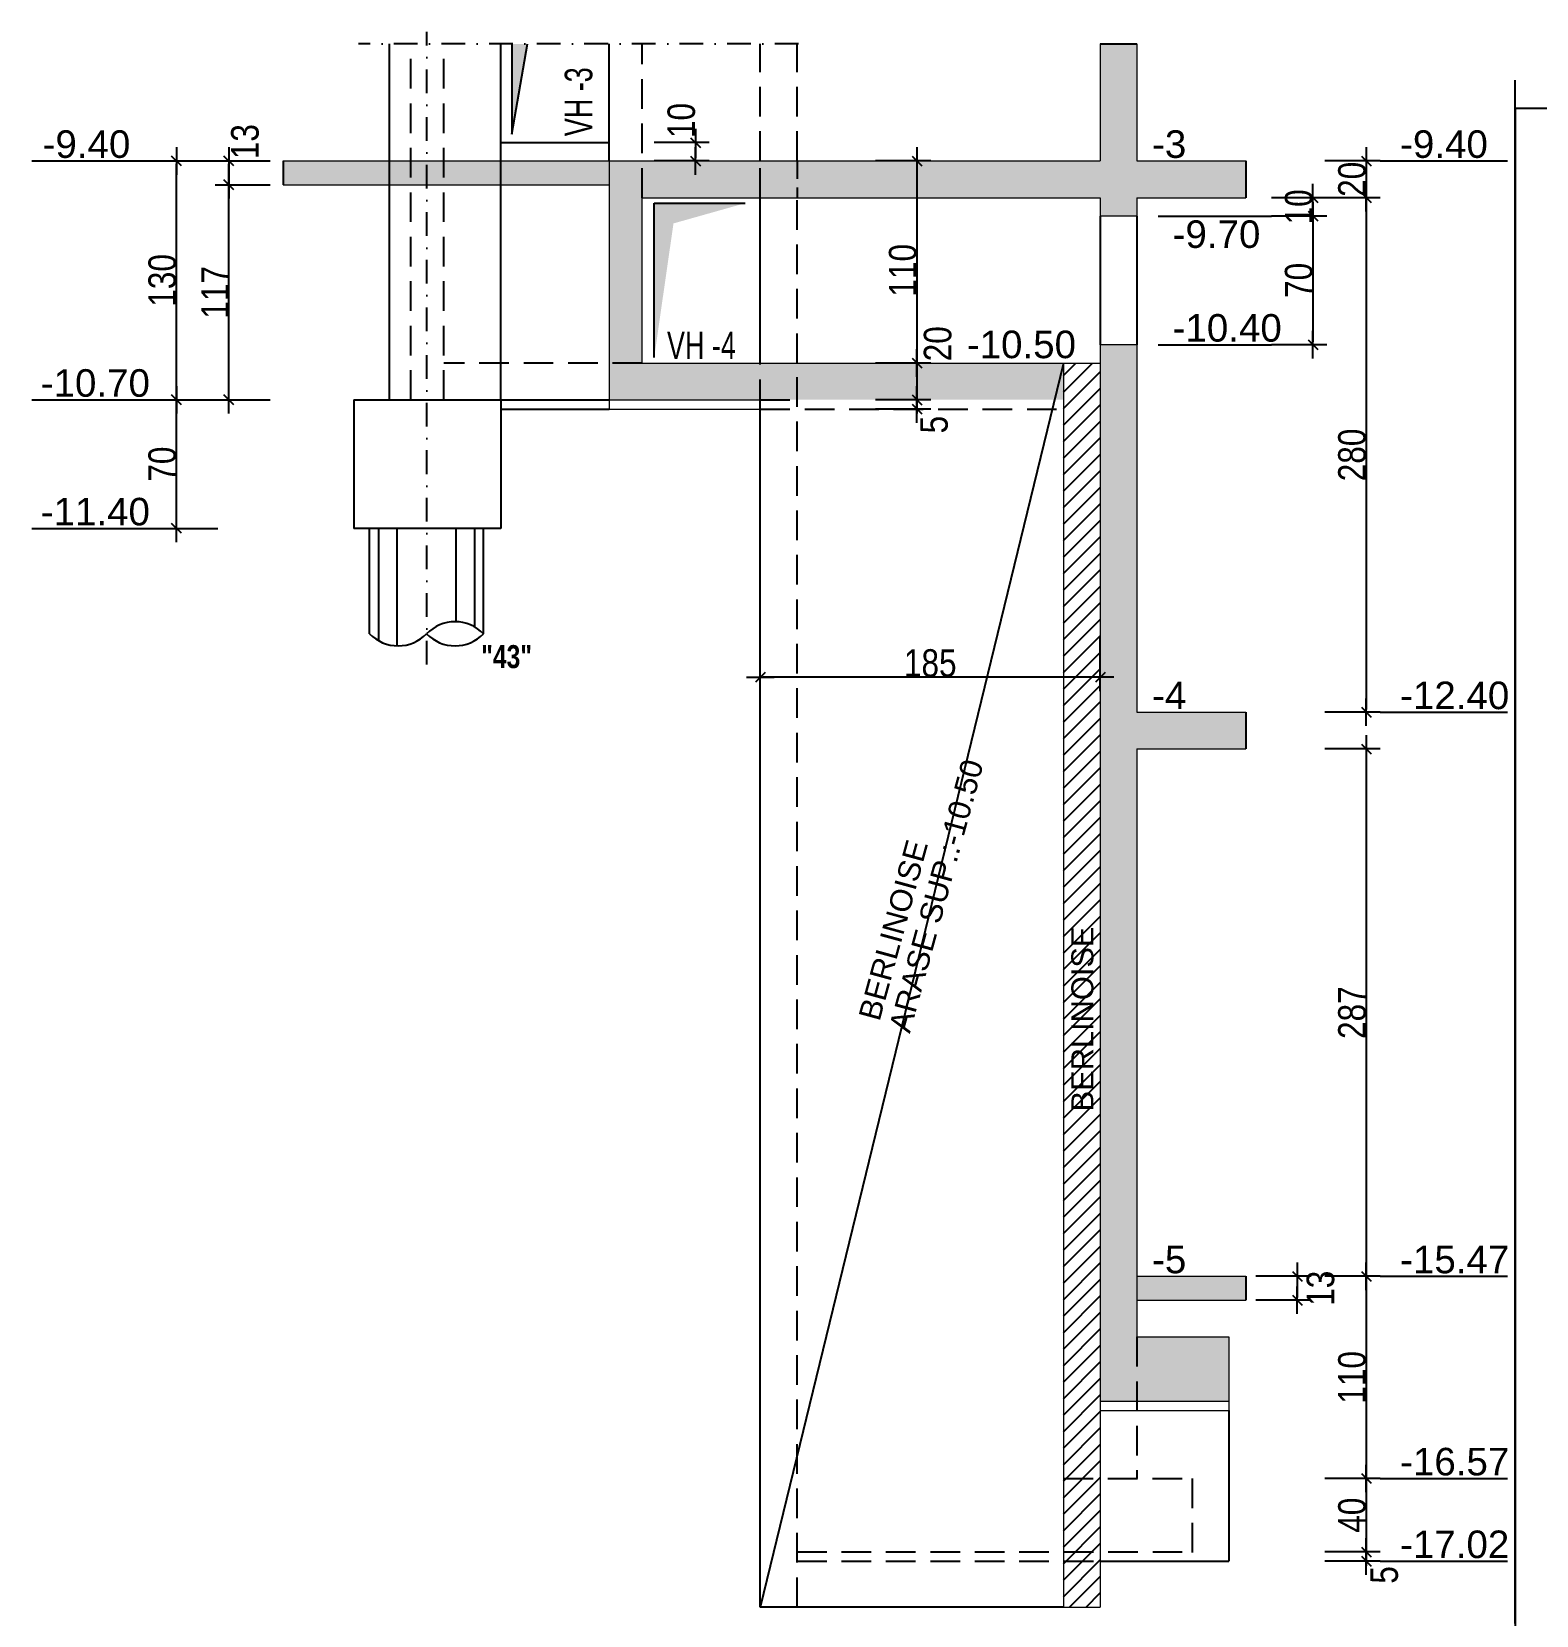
# Model space of a CAD drawing. Header units: centimetres. Extents: x 13078 to 20826, y -18629 to -14429.
# Drawn here: x 18968 to 19787, y -17964 to -17102 of the extents above; entities that cross this region are included whole.
import ezdxf
from ezdxf.enums import TextEntityAlignment as Align

# ---------------------------------------------------------------- set-up
doc = ezdxf.new("R2010")
doc.units = ezdxf.units.CM
doc.header["$LTSCALE"] = 25.4
doc.header["$PDMODE"] = 1
doc.header["$PDSIZE"] = -2
doc.linetypes.add('CACHEX2', pattern=[19.05, 12.7, -6.35])
doc.linetypes.add('TIRETPTX2', pattern=[50.8, 25.4, -12.7, 0, -12.7])
for name, color, linetype in [('01-cartouche', 7, 'Continuous'), ('01-cartouche-cage A', 7, 'Continuous'), ('01_cote_gen', 4, 'Continuous'), ('01_linteaux', 2, 'Continuous'), ('01_murs_sup', 2, 'CACHEX2'), ('01_poch_BN', 9, 'Continuous'), ('01_poch_murs', 253, 'Continuous'), ('01_texte', 230, 'Continuous'), ('AA_COTES', 2, 'Continuous')]:
    doc.layers.add(name, color=color, linetype=linetype)
doc.layers.add('01_murs_coup', color=5, linetype='Continuous', lineweight=60)
doc.styles.add('impact', font='impact.ttf')
doc.styles.add('MATTE_TXT', font='arial.ttf')
doc.styles.add('STYLE2', font='ARIALN.TTF')
doc.styles.add('stylemattecart', font='ARIALN.TTF')
doc.dimstyles.new('JB50', dxfattribs={"dimscale": 0.1, "dimtxt": 150, "dimasz": 15, "dimexe": 0.1, "dimexo": 0.1, "dimgap": 0.09, "dimtad": 1, "dimdec": 1, "dimdsep": 46, "dimtxsty": 'STYLE2', "dimblk1": 'BOND_G', "dimblk2": 'BOND_D', "dimsah": 1, "dimcen": 1.5, "dimdle": 0.01, "dimse1": 1, "dimse2": 1, "dimclrd": 4, "dimclre": 2, "dimclrt": 6, "dimazin": 2, "dimtfac": 2.333333, "dimtdec": 1, "dimtix": 1, "dimtmove": 2, "dimatfit": 3, "dimldrblk": 'BOND_G', "dimfxl": 1, "dimtolj": 1, "dimtzin": 0, "dimarcsym": 0})

# ---------------------------------------------------------------- blocks, each defined once
blk = doc.blocks.new('BOND_G')
at = {"layer": 'AA_COTES', "color": 0}
for p, q in [((0, -5), (0, 15)), ((5, 0), (-5, 0)), ((1.77, 1.77), (-1.77, -1.77))]:
    blk.add_line(p, q, dxfattribs=at)
blk = doc.blocks.new('BOND_D')
at = {"layer": 'AA_COTES', "color": 0}
for p, q in [((5, 0), (-5, 0)), ((-1.77, -1.77), (1.77, 1.77)), ((0, 5), (0, -15))]:
    blk.add_line(p, q, dxfattribs=at)
blk = doc.blocks.new('*D271')
at = {"layer": '01_cote_gen', "color": 4, "lineweight": -2, "ltscale": 3, "transparency": 16777216}
blk.add_line((19694.51, -17174), (19694.51, -17191), dxfattribs=at)
at = {"layer": 'Defpoints', "color": 0, "ltscale": 3, "transparency": 16777216}
for p in [(19678.17, -17172.5), (19678.17, -17192.5), (19694.51, -17192.5)]:
    blk.add_point(p, dxfattribs=at)
at = {"layer": '01_cote_gen', "color": 4, "lineweight": -2, "ltscale": 3, "transparency": 16777216, "xscale": 1.5, "yscale": 1.5, "zscale": 1.5}
for name, p, rotation in [('BOND_G', (19694.51, -17172.5), 90), ('BOND_D', (19694.51, -17192.5), 270)]:
    blk.add_blockref(name, p, dxfattribs=dict(at, rotation=rotation))
at = {"layer": '01_cote_gen', "color": 6, "ltscale": 3, "transparency": 16777216, "insert": (19686.84, -17182.5), "char_height": 15, "attachment_point": 5, "rotation": 90, "style": 'STYLE2'}
blk.add_mtext('\\A1;20', dxfattribs=at)
blk = doc.blocks.new('*D272')
at = {"layer": '01_cote_gen', "color": 4, "lineweight": -2, "ltscale": 3, "transparency": 16777216}
blk.add_line((19694.51, -17194), (19694.51, -17471), dxfattribs=at)
at = {"layer": 'Defpoints', "color": 0, "ltscale": 3, "transparency": 16777216}
for p in [(19678.17, -17192.5), (19619.66, -17472.5), (19694.51, -17472.5)]:
    blk.add_point(p, dxfattribs=at)
at = {"layer": '01_cote_gen', "color": 4, "lineweight": -2, "ltscale": 3, "transparency": 16777216, "xscale": 1.5, "yscale": 1.5, "zscale": 1.5}
for name, p, rotation in [('BOND_G', (19694.51, -17192.5), 90), ('BOND_D', (19694.51, -17472.5), 270)]:
    blk.add_blockref(name, p, dxfattribs=dict(at, rotation=rotation))
at = {"layer": '01_cote_gen', "color": 6, "ltscale": 3, "transparency": 16777216, "insert": (19686.84, -17332.5), "char_height": 15, "attachment_point": 5, "rotation": 90, "style": 'STYLE2'}
blk.add_mtext('\\A1;280', dxfattribs=at)
blk = doc.blocks.new('*D273')
at = {"layer": '01_cote_gen', "color": 4, "lineweight": -2, "ltscale": 3, "transparency": 16777216}
blk.add_line((19694.51, -17494), (19694.51, -17778), dxfattribs=at)
at = {"layer": 'Defpoints', "color": 0, "ltscale": 3, "transparency": 16777216}
for p in [(19614.67, -17492.5), (19614.67, -17779.5), (19694.51, -17779.5)]:
    blk.add_point(p, dxfattribs=at)
at = {"layer": '01_cote_gen', "color": 4, "lineweight": -2, "ltscale": 3, "transparency": 16777216, "xscale": 1.5, "yscale": 1.5, "zscale": 1.5}
for name, p, rotation in [('BOND_G', (19694.51, -17492.5), 90), ('BOND_D', (19694.51, -17779.5), 270)]:
    blk.add_blockref(name, p, dxfattribs=dict(at, rotation=rotation))
at = {"layer": '01_cote_gen', "color": 6, "ltscale": 3, "transparency": 16777216, "insert": (19686.84, -17636), "char_height": 15, "attachment_point": 5, "rotation": 90, "style": 'STYLE2'}
blk.add_mtext('\\A1;287', dxfattribs=at)
blk = doc.blocks.new('*D274')
at = {"layer": '01_cote_gen', "color": 4, "lineweight": -2, "ltscale": 3, "transparency": 16777216}
blk.add_line((19657.01, -17781), (19657.01, -17791), dxfattribs=at)
at = {"layer": 'Defpoints', "color": 0, "ltscale": 3, "transparency": 16777216}
for p in [(19627.99, -17779.5), (19627.99, -17792.5), (19657.01, -17792.5)]:
    blk.add_point(p, dxfattribs=at)
at = {"layer": '01_cote_gen', "color": 4, "lineweight": -2, "ltscale": 3, "transparency": 16777216, "xscale": 1.5, "yscale": 1.5, "zscale": 1.5}
for name, p, rotation in [('BOND_G', (19657.01, -17779.5), 90), ('BOND_D', (19657.01, -17792.5), 270)]:
    blk.add_blockref(name, p, dxfattribs=dict(at, rotation=rotation))
at = {"layer": '01_cote_gen', "color": 6, "ltscale": 3, "transparency": 16777216, "insert": (19669.69, -17786), "char_height": 15, "attachment_point": 5, "rotation": 90, "style": 'STYLE2'}
blk.add_mtext('\\A1;13', dxfattribs=at)
blk = doc.blocks.new('*D282')
at = {"layer": '01_poch_BN', "color": 4, "lineweight": -2, "ltscale": 3, "transparency": 16777216}
blk.add_line((19694.51, -17781), (19694.51, -17888), dxfattribs=at)
at = {"layer": 'Defpoints', "color": 0, "ltscale": 3, "transparency": 16777216}
for p in [(19687.01, -17779.5), (19634.24, -17889.5), (19694.51, -17889.5)]:
    blk.add_point(p, dxfattribs=at)
at = {"layer": '01_poch_BN', "color": 4, "lineweight": -2, "ltscale": 3, "transparency": 16777216, "xscale": 1.5, "yscale": 1.5, "zscale": 1.5}
for name, p, rotation in [('BOND_G', (19694.51, -17779.5), 90), ('BOND_D', (19694.51, -17889.5), 270)]:
    blk.add_blockref(name, p, dxfattribs=dict(at, rotation=rotation))
at = {"layer": '01_poch_BN', "color": 6, "ltscale": 3, "transparency": 16777216, "insert": (19686.84, -17834.5), "char_height": 15, "attachment_point": 5, "rotation": 90, "style": 'STYLE2'}
blk.add_mtext('\\A1;110', dxfattribs=at)
blk = doc.blocks.new('*D283')
at = {"layer": '01_poch_BN', "color": 4, "lineweight": -2, "ltscale": 3, "transparency": 16777216}
blk.add_line((19694.51, -17891), (19694.51, -17928), dxfattribs=at)
at = {"layer": 'Defpoints', "color": 0, "ltscale": 3, "transparency": 16777216}
for p in [(19634.24, -17889.5), (19634.24, -17929.5), (19694.51, -17929.5)]:
    blk.add_point(p, dxfattribs=at)
at = {"layer": '01_poch_BN', "color": 4, "lineweight": -2, "ltscale": 3, "transparency": 16777216, "xscale": 1.5, "yscale": 1.5, "zscale": 1.5}
for name, p, rotation in [('BOND_G', (19694.51, -17889.5), 90), ('BOND_D', (19694.51, -17929.5), 270)]:
    blk.add_blockref(name, p, dxfattribs=dict(at, rotation=rotation))
at = {"layer": '01_poch_BN', "color": 6, "ltscale": 3, "transparency": 16777216, "insert": (19686.84, -17909.5), "char_height": 15, "attachment_point": 5, "rotation": 90, "style": 'STYLE2'}
blk.add_mtext('\\A1;40', dxfattribs=at)
blk = doc.blocks.new('*D279')
at = {"layer": '01_poch_BN', "color": 4, "lineweight": -2, "ltscale": 3, "transparency": 16777216}
blk.add_line((19450, -17174), (19450, -17281), dxfattribs=at)
at = {"layer": 'Defpoints', "color": 0, "ltscale": 3, "transparency": 16777216}
for p in [(19430, -17172.5), (19383.74, -17282.5), (19450, -17282.5)]:
    blk.add_point(p, dxfattribs=at)
at = {"layer": '01_poch_BN', "color": 4, "lineweight": -2, "ltscale": 3, "transparency": 16777216, "xscale": 1.5, "yscale": 1.5, "zscale": 1.5}
for name, p, rotation in [('BOND_G', (19450, -17172.5), 90), ('BOND_D', (19450, -17282.5), 270)]:
    blk.add_blockref(name, p, dxfattribs=dict(at, rotation=rotation))
at = {"layer": '01_poch_BN', "color": 6, "ltscale": 3, "transparency": 16777216, "insert": (19442.33, -17232), "char_height": 15, "attachment_point": 5, "rotation": 90, "style": 'STYLE2'}
blk.add_mtext('\\A1;110', dxfattribs=at)
blk = doc.blocks.new('*D280')
at = {"layer": '01_poch_BN', "color": 4, "lineweight": -2, "ltscale": 3, "transparency": 16777216}
blk.add_line((19450, -17284), (19450, -17301), dxfattribs=at)
at = {"layer": 'Defpoints', "color": 0, "ltscale": 3, "transparency": 16777216}
for p in [(19427.5, -17282.5), (19383.74, -17302.5), (19450, -17302.5)]:
    blk.add_point(p, dxfattribs=at)
at = {"layer": '01_poch_BN', "color": 4, "lineweight": -2, "ltscale": 3, "transparency": 16777216, "xscale": 1.5, "yscale": 1.5, "zscale": 1.5}
for name, p, rotation in [('BOND_G', (19450, -17282.5), 90), ('BOND_D', (19450, -17302.5), 270)]:
    blk.add_blockref(name, p, dxfattribs=dict(at, rotation=rotation))
at = {"layer": '01_poch_BN', "color": 6, "ltscale": 3, "transparency": 16777216, "insert": (19461.33, -17272), "char_height": 15, "attachment_point": 5, "rotation": 90, "style": 'STYLE2'}
blk.add_mtext('\\A1;20', dxfattribs=at)
blk = doc.blocks.new('*D281')
at = {"layer": '01_poch_BN', "color": 4, "lineweight": -2, "ltscale": 3, "transparency": 16777216}
blk.add_line((19450, -17304), (19450, -17306), dxfattribs=at)
at = {"layer": 'Defpoints', "color": 0, "ltscale": 3, "transparency": 16777216}
for p in [(19383.74, -17302.5), (19379.5, -17307.5), (19450, -17307.5)]:
    blk.add_point(p, dxfattribs=at)
at = {"layer": '01_poch_BN', "color": 4, "lineweight": -2, "ltscale": 3, "transparency": 16777216, "xscale": 1.5, "yscale": 1.5, "zscale": 1.5}
for name, p, rotation in [('BOND_G', (19450, -17302.5), 90), ('BOND_D', (19450, -17307.5), 270)]:
    blk.add_blockref(name, p, dxfattribs=dict(at, rotation=rotation))
at = {"layer": '01_poch_BN', "color": 6, "ltscale": 3, "transparency": 16777216, "insert": (19459.36, -17316), "char_height": 15, "attachment_point": 5, "rotation": 90, "style": 'STYLE2'}
blk.add_mtext('\\A1;5', dxfattribs=at)
blk = doc.blocks.new('*D275')
at = {"layer": '01_poch_BN', "color": 4, "lineweight": -2, "ltscale": 3, "transparency": 16777216}
blk.add_line((19047, -17371), (19047, -17304), dxfattribs=at)
at = {"layer": 'Defpoints', "color": 0, "ltscale": 3, "transparency": 16777216}
for p in [(19047, -17302.5), (19121.23, -17302.5), (19121.23, -17372.5)]:
    blk.add_point(p, dxfattribs=at)
at = {"layer": '01_poch_BN', "color": 4, "lineweight": -2, "ltscale": 3, "transparency": 16777216, "xscale": 1.5, "yscale": 1.5, "zscale": 1.5}
for name, p, rotation in [('BOND_D', (19047, -17302.5), 90), ('BOND_G', (19047, -17372.5), 270)]:
    blk.add_blockref(name, p, dxfattribs=dict(at, rotation=rotation))
at = {"layer": '01_poch_BN', "color": 6, "ltscale": 3, "transparency": 16777216, "insert": (19039.33, -17337.5), "char_height": 15, "attachment_point": 5, "rotation": 90, "style": 'STYLE2'}
blk.add_mtext('\\A1;70', dxfattribs=at)
blk = doc.blocks.new('*D276')
at = {"layer": '01_poch_BN', "color": 4, "lineweight": -2, "ltscale": 3, "transparency": 16777216}
blk.add_line((19047, -17301), (19047, -17174), dxfattribs=at)
at = {"layer": 'Defpoints', "color": 0, "ltscale": 3, "transparency": 16777216}
for p in [(19047, -17172.5), (19085.71, -17172.5), (19069.5, -17302.5)]:
    blk.add_point(p, dxfattribs=at)
at = {"layer": '01_poch_BN', "color": 4, "lineweight": -2, "ltscale": 3, "transparency": 16777216, "xscale": 1.5, "yscale": 1.5, "zscale": 1.5}
for name, p, rotation in [('BOND_D', (19047, -17172.5), 90), ('BOND_G', (19047, -17302.5), 270)]:
    blk.add_blockref(name, p, dxfattribs=dict(at, rotation=rotation))
at = {"layer": '01_poch_BN', "color": 6, "ltscale": 3, "transparency": 16777216, "insert": (19039.33, -17237.5), "char_height": 15, "attachment_point": 5, "rotation": 90, "style": 'STYLE2'}
blk.add_mtext('\\A1;130', dxfattribs=at)
blk = doc.blocks.new('*D277')
at = {"layer": '01_poch_BN', "color": 4, "lineweight": -2, "ltscale": 3, "transparency": 16777216}
blk.add_line((19075.5, -17301), (19075.5, -17187), dxfattribs=at)
at = {"layer": 'Defpoints', "color": 0, "ltscale": 3, "transparency": 16777216}
for p in [(19075.5, -17185.5), (19101.5, -17185.5), (19121.23, -17302.5)]:
    blk.add_point(p, dxfattribs=at)
at = {"layer": '01_poch_BN', "color": 4, "lineweight": -2, "ltscale": 3, "transparency": 16777216, "xscale": 1.5, "yscale": 1.5, "zscale": 1.5}
for name, p, rotation in [('BOND_D', (19075.5, -17185.5), 90), ('BOND_G', (19075.5, -17302.5), 270)]:
    blk.add_blockref(name, p, dxfattribs=dict(at, rotation=rotation))
at = {"layer": '01_poch_BN', "color": 6, "ltscale": 3, "transparency": 16777216, "insert": (19067.96, -17244), "char_height": 15, "attachment_point": 5, "rotation": 90, "style": 'STYLE2'}
blk.add_mtext('\\A1;117', dxfattribs=at)
blk = doc.blocks.new('*D278')
at = {"layer": '01_poch_BN', "color": 4, "lineweight": -2, "ltscale": 3, "transparency": 16777216}
blk.add_line((19075.5, -17184), (19075.5, -17174), dxfattribs=at)
at = {"layer": 'Defpoints', "color": 0, "ltscale": 3, "transparency": 16777216}
for p in [(19075.5, -17172.5), (19092.5, -17172.5), (19092.5, -17185.5)]:
    blk.add_point(p, dxfattribs=at)
at = {"layer": '01_poch_BN', "color": 4, "lineweight": -2, "ltscale": 3, "transparency": 16777216, "xscale": 1.5, "yscale": 1.5, "zscale": 1.5}
for name, p, rotation in [('BOND_D', (19075.5, -17172.5), 90), ('BOND_G', (19075.5, -17185.5), 270)]:
    blk.add_blockref(name, p, dxfattribs=dict(at, rotation=rotation))
at = {"layer": '01_poch_BN', "color": 6, "ltscale": 3, "transparency": 16777216, "insert": (19084.33, -17162), "char_height": 15, "attachment_point": 5, "rotation": 90, "style": 'STYLE2'}
blk.add_mtext('\\A1;13', dxfattribs=at)
blk = doc.blocks.new('*D284')
at = {"layer": '01_cote_gen', "color": 4, "lineweight": -2, "ltscale": 3, "transparency": 16777216}
blk.add_line((19694.51, -17931), (19694.51, -17933), dxfattribs=at)
at = {"layer": 'Defpoints', "color": 0, "ltscale": 3, "transparency": 16777216}
for p in [(19634.24, -17929.5), (19634.24, -17934.5), (19694.51, -17934.5)]:
    blk.add_point(p, dxfattribs=at)
at = {"layer": '01_cote_gen', "color": 4, "lineweight": -2, "ltscale": 3, "transparency": 16777216, "xscale": 1.5, "yscale": 1.5, "zscale": 1.5}
for name, p, rotation in [('BOND_G', (19694.51, -17929.5), 90), ('BOND_D', (19694.51, -17934.5), 270)]:
    blk.add_blockref(name, p, dxfattribs=dict(at, rotation=rotation))
at = {"layer": '01_cote_gen', "color": 6, "ltscale": 3, "transparency": 16777216, "insert": (19704.37, -17942), "char_height": 15, "attachment_point": 5, "rotation": 90, "style": 'STYLE2'}
blk.add_mtext('\\A1;5', dxfattribs=at)
blk = doc.blocks.new('*D285')
at = {"layer": '01_cote_gen', "color": 4, "lineweight": -2, "ltscale": 3, "transparency": 16777216}
for p, q in [((19665.5, -17191), (19665.5, -17189.5)), ((19665.5, -17202.5), (19665.5, -17192.5)), ((19665.5, -17204), (19665.5, -17205.5))]:
    blk.add_line(p, q, dxfattribs=at)
at = {"layer": 'Defpoints', "color": 0, "ltscale": 3, "transparency": 16777216}
for p in [(19604.24, -17192.5), (19665.5, -17192.5), (19604.24, -17202.5)]:
    blk.add_point(p, dxfattribs=at)
at = {"layer": '01_cote_gen', "color": 4, "lineweight": -2, "ltscale": 3, "transparency": 16777216, "xscale": 1.5, "yscale": 1.5, "zscale": 1.5}
for name, p, rotation in [('BOND_D', (19665.5, -17192.5), 270), ('BOND_G', (19665.5, -17202.5), 90)]:
    blk.add_blockref(name, p, dxfattribs=dict(at, rotation=rotation))
at = {"layer": '01_cote_gen', "color": 6, "ltscale": 3, "transparency": 16777216, "insert": (19657.83, -17197.5), "char_height": 15, "attachment_point": 5, "rotation": 90, "style": 'STYLE2'}
blk.add_mtext('\\A1;10', dxfattribs=at)
blk = doc.blocks.new('*D286')
at = {"layer": '01_cote_gen', "color": 4, "lineweight": -2, "ltscale": 3, "transparency": 16777216}
blk.add_line((19665.5, -17204), (19665.5, -17271), dxfattribs=at)
at = {"layer": 'Defpoints', "color": 0, "ltscale": 3, "transparency": 16777216}
for p in [(19604.24, -17202.5), (19608.74, -17272.5), (19665.5, -17272.5)]:
    blk.add_point(p, dxfattribs=at)
at = {"layer": '01_cote_gen', "color": 4, "lineweight": -2, "ltscale": 3, "transparency": 16777216, "xscale": 1.5, "yscale": 1.5, "zscale": 1.5}
for name, p, rotation in [('BOND_G', (19665.5, -17202.5), 90), ('BOND_D', (19665.5, -17272.5), 270)]:
    blk.add_blockref(name, p, dxfattribs=dict(at, rotation=rotation))
at = {"layer": '01_cote_gen', "color": 6, "ltscale": 3, "transparency": 16777216, "insert": (19657.83, -17237.5), "char_height": 15, "attachment_point": 5, "rotation": 90, "style": 'STYLE2'}
blk.add_mtext('\\A1;70', dxfattribs=at)
blk = doc.blocks.new('cartstruc')
at = {"layer": '01-cartouche-cage A', "linetype": 'Continuous'}
for p, q in [((0, 1485), (-1050, 1485)), ((-1050, 1485), (-1050, 0))]:
    blk.add_line(p, q, dxfattribs=at)
at = {"layer": '01-cartouche-cage A', "color": 7, "style": 'stylemattecart'}
for tag, height, p in [('NOMCLIENT', 30, (-525.01, 1399.62)), ('ADRESSE1CLIENT', 25, (-525.02, 1326.7)), ('ADRESSE2CLIENT', 25, (-525.03, 1283.86)), ('NOMAFFAIRE1', 45, (-525.05, 1189.84)), ('NOMAFFAIRE2', 45, (-525.07, 1110.44)), ('NOMAFFAIRE3', 45, (-525.08, 1031.74)), ('ADRESSE1AFFAIRE', 20, (-525.1, 943.27)), ('ADRESSE2AFFAIRE', 20, (-525.11, 909.19)), ('INDICE-A', 15, (-959.12, 428.37)), ('DATE-A', 15, (-861.87, 428.37)), ('INDICE-B', 15, (-959.12, 400.48)), ('DATE-B', 15, (-861.87, 400.48)), ('INDICE-C', 15, (-959.12, 369.37)), ('DATE-C', 15, (-861.87, 369.37)), ('INDICE-D', 15, (-959.12, 338.27)), ('DATE-D', 15, (-861.87, 338.27)), ('INDICE-E', 15, (-959.12, 307.16)), ('DATE-E', 15, (-861.87, 307.16)), ('INDICE-F', 15, (-959.12, 276.06)), ('DATE-F', 15, (-861.87, 276.06))]:
    blk.add_attdef(tag, text='', height=height, dxfattribs=at).set_placement(p, align=Align.MIDDLE_CENTER)
for tag, height, p in [('NOMARCHI', 15, (-831.13, 803.31)), ('MODEL', 15, (-408.94, 803.31)), ('BETSTRUCTURE', 15, (-831.13, 776.53)), ('MOE', 15, (-408.94, 776.53)), ('BETFLUIDES', 15, (-831.13, 749.48)), ('CSPS', 15, (-408.94, 749.48)), ('ECONOMISTE', 15, (-831.13, 722.7)), ('OPC', 15, (-408.94, 722.7)), ('BDC', 15, (-831.13, 695.93)), ('NOMENTREPRISE', 15, (-408.94, 695.93)), ('NUMBAT', 27, (-249.53, 614.69)), ('PHASE', 35, (-249.53, 537.94)), ('CONT-SOL', 12, (-138.62, 490.23)), ('NOMDESS', 15, (-451.79, 132.3)), ('NOMING', 15, (-451.79, 104.26)), ('ECH', 15, (-451.79, 76.34)), ('NUMAFF', 25, (-196.33, 48.91))]:
    blk.add_attdef(tag, text='', height=height, dxfattribs=at).set_placement(p, align=Align.BOTTOM_LEFT)
at = {"layer": '01-cartouche-cage A', "color": 7, "style": 'stylemattecart', "width": 0.8}
for tag, p in [('TITRTEPLAN1', (-677.28, 664.55)), ('TITRTEPLAN2', (-677.28, 610.16)), ('TITRTEPLAN3', (-677.28, 556)), ('TITRTEPLAN4', (-677.28, 501.38))]:
    blk.add_attdef(tag, text='', height=33, dxfattribs=at).set_placement(p, align=Align.MIDDLE_CENTER)
at = {"layer": '01-cartouche-cage A', "color": 7, "style": 'stylemattecart'}
for tag, p in [('MODIF-A', (-802.62, 428.37)), ('MODIF-B', (-802.62, 400.48)), ('MODIF-C', (-802.62, 369.37)), ('MODIF-D', (-802.62, 338.27)), ('MODIF-E', (-802.62, 307.16)), ('MODIF-F', (-802.62, 276.06))]:
    blk.add_attdef(tag, text='', height=15, dxfattribs=at).set_placement(p, align=Align.MIDDLE_LEFT)
at = {"layer": '01-cartouche-cage A', "color": 255, "style": 'stylemattecart'}
for tag, height, p in [('N°P', 35, (-320.96, 255.96)), ('IP', 35, (-210.33, 255.96)), ('DATEPLAN', 15, (-257.72, 226.83))]:
    blk.add_attdef(tag, text='', height=height, dxfattribs=at).set_placement(p, align=Align.BOTTOM_LEFT)
blk = doc.blocks.new('*D313')
at = {"layer": '01_cote_gen', "color": 4, "lineweight": -2, "transparency": 16777216}
blk.add_line((19329.5, -17164), (19329.5, -17171), dxfattribs=at)
at = {"layer": 'Defpoints', "color": 0, "transparency": 16777216}
for p in [(19282.49, -17162.5), (19285, -17172.5), (19329.5, -17172.5)]:
    blk.add_point(p, dxfattribs=at)
at = {"layer": '01_cote_gen', "color": 4, "lineweight": -2, "transparency": 16777216, "xscale": 1.5, "yscale": 1.5, "zscale": 1.5}
for name, p, rotation in [('BOND_G', (19329.5, -17162.5), 90), ('BOND_D', (19329.5, -17172.5), 270)]:
    blk.add_blockref(name, p, dxfattribs=dict(at, rotation=rotation))
at = {"layer": '01_cote_gen', "color": 6, "transparency": 16777216, "insert": (19321.83, -17150.5), "char_height": 15, "attachment_point": 5, "rotation": 90, "style": 'STYLE2'}
blk.add_mtext('\\A1;10', dxfattribs=at)
blk = doc.blocks.new('*D324')
at = {"layer": '01_poch_murs', "color": 4, "lineweight": -2, "transparency": 16777216}
blk.add_line((19548.24, -17453.5), (19366.24, -17453.5), dxfattribs=at)
at = {"layer": 'Defpoints', "color": 0, "transparency": 16777216}
for p in [(19364.74, -17453.5), (19364.74, -17466.5), (19549.74, -17466.5)]:
    blk.add_point(p, dxfattribs=at)
at = {"layer": '01_poch_murs', "color": 4, "lineweight": -2, "transparency": 16777216, "xscale": 1.5, "yscale": 1.5, "zscale": 1.5, "rotation": 180}
blk.add_blockref('BOND_D', (19364.74, -17453.5), dxfattribs=at)
at = {"layer": '01_poch_murs', "color": 4, "lineweight": -2, "transparency": 16777216, "xscale": 1.5, "yscale": 1.5, "zscale": 1.5}
blk.add_blockref('BOND_G', (19549.74, -17453.5), dxfattribs=at)
at = {"layer": '01_poch_murs', "color": 6, "transparency": 16777216, "insert": (19457.24, -17445.83), "char_height": 15, "attachment_point": 5, "style": 'STYLE2'}
blk.add_mtext('\\A1;185', dxfattribs=at)

msp = doc.modelspace()

# ---------------------------------------------------------------- hatches: boundary and pattern name
at = {"layer": '01_poch_BN'}
h = msp.add_hatch(color=256, dxfattribs=at)
h.dxf.hatch_style = 1
h.paths.add_polyline_path([(19384.74, -17282.5), (19364.74, -17282.5), (19364.74, -17302.5), (19384.74, -17302.5)])
h.paths.add_polyline_path([(19529.74, -17282.5), (19384.74, -17282.5), (19384.74, -17302.5), (19529.74, -17302.5)])
h.paths.add_polyline_path([(19569.74, -17272.5), (19549.74, -17272.5), (19549.74, -17847.5), (19569.74, -17847.5), (19569.74, -17812.5), (19569.74, -17492.5), (19629, -17492.5), (19629, -17472.5), (19569.74, -17472.5)])
h.paths.add_polyline_path([(19629, -17172.5), (19569.74, -17172.5), (19569.74, -17108.84), (19549.74, -17108.84), (19549.74, -17172.5), (19384.74, -17172.5), (19384.74, -17192.5), (19549.74, -17192.5), (19549.74, -17202.5), (19569.74, -17202.5), (19569.74, -17192.5), (19629, -17192.5)])
h.paths.add_polyline_path([(19384.74, -17172.5), (19364.74, -17172.5), (19364.74, -17192.5), (19384.74, -17192.5)])
h = msp.add_hatch(color=256, dxfattribs=at)
h.dxf.hatch_style = 1
h.paths.add_polyline_path([(19163, -17172.5), (19105, -17172.5), (19105, -17185.5), (19163, -17185.5)])
h.paths.add_polyline_path([(19174.49, -17172.5), (19163, -17172.5), (19163, -17185.5), (19174.49, -17185.5)])
h.paths.add_polyline_path([(19183.31, -17172.5), (19174.49, -17172.5), (19174.49, -17185.5), (19183.31, -17185.5)])
h.paths.add_polyline_path([(19192.49, -17172.5), (19183.31, -17172.5), (19183.31, -17185.5), (19192.49, -17185.5)])
h.paths.add_polyline_path([(19223.49, -17172.5), (19192.49, -17172.5), (19192.49, -17185.5), (19223.49, -17185.5)])
h.paths.add_polyline_path([(19282.49, -17172.5), (19223.49, -17172.5), (19223.49, -17185.5), (19282.49, -17185.5)])
h.paths.add_polyline_path([(19300.49, -17172.5), (19282.49, -17172.5), (19282.49, -17282.5), (19300.49, -17282.5), (19300.49, -17192.5)])
h.paths.add_polyline_path([(19364.74, -17172.5), (19300.49, -17172.5), (19300.49, -17192.5), (19364.74, -17192.5)])
h.paths.add_polyline_path([(19344.74, -17282.5), (19300.49, -17282.5), (19282.49, -17282.5), (19282.49, -17302.5), (19344.74, -17302.5)])
h.paths.add_polyline_path([(19364.74, -17282.5), (19344.74, -17282.5), (19344.74, -17302.5), (19364.74, -17302.5)])
h = msp.add_hatch(color=256, dxfattribs=at)
h.dxf.hatch_style = 1
h.paths.add_polyline_path([(19629, -17779.5), (19569.74, -17779.5), (19569.74, -17792.5), (19629, -17792.5)])
h.paths.add_polyline_path([(19619.74, -17812.5), (19569.74, -17812.5), (19569.74, -17847.5), (19619.74, -17847.5)])
at = {"layer": '01_poch_murs'}
h = msp.add_hatch(color=256, dxfattribs=at)
h.dxf.hatch_style = 1
h.paths.add_polyline_path([(19238, -17108.84), (19229.5, -17108.84), (19229.5, -17158)])
h = msp.add_hatch(dxfattribs=at)
h.set_pattern_fill('ANSI31', color=256, scale=2)
h.paths.add_polyline_path([(19549.74, -17282.5), (19529.74, -17282.5), (19529.74, -17889.5), (19549.74, -17889.5)])
h.paths.add_polyline_path([(19549.74, -17889.5), (19529.74, -17889.5), (19529.74, -17929.5), (19549.74, -17929.5)])
h.paths.add_polyline_path([(19549.74, -17929.5), (19529.74, -17929.5), (19529.74, -17934.5), (19549.74, -17934.5)])
h.paths.add_polyline_path([(19549.74, -17934.5), (19529.74, -17934.5), (19529.74, -17959.5), (19549.74, -17959.5)])
h.paths.add_polyline_path([(19549.34, -17692.84), (19549.34, -17586.02), (19530.71, -17586.02), (19530.71, -17692.84)], flags=24)

# ---------------------------------------------------------------- linework, layer by layer
at = {"layer": '01_linteaux', "linetype": 'TIRETPTX2', "ltscale": 0.02}
for p, q in [((19183.31, -17446.5), (19183.31, -17102.15)), ((19385.5, -17108.84), (19146, -17108.84))]:
    msp.add_line(p, q, dxfattribs=at)
at = {"layer": '01_linteaux'}
for p, q in [((19163, -17302.5), (19163, -17108.84)), ((19223.49, -17302.5), (19223.49, -17109)), ((19282.49, -17172.5), (19282.49, -17108.84)), ((19223.49, -17162.5), (19282.49, -17162.5)), ((19364.74, -17282.5), (19364.74, -17192.5)), ((19549.74, -17202.5), (19549.74, -17272.5)), ((19569.74, -17202.5), (19569.74, -17272.5)), ((19143.49, -17302.5), (19223.49, -17302.5)), ((19143.49, -17302.5), (19143.49, -17372.5)), ((19192.49, -17302.5), (19282.49, -17302.5)), ((19223.49, -17302.5), (19223.49, -17372.5)), ((19223.49, -17307.5), (19282.49, -17307.5)), ((19364.74, -17959.5), (19364.74, -17307.5)), ((19223.49, -17372.5), (19143.49, -17372.5)), ((19152.13, -17429.83), (19152.13, -17372.5)), ((19214.13, -17429.83), (19214.13, -17372.5)), ((19619.74, -17852.5), (19619.74, -17934.5)), ((19549.74, -17934.5), (19619.74, -17934.5)), ((19529.74, -17959.5), (19364.74, -17959.5))]:
    msp.add_line(p, q, dxfattribs=at)
for centre, start, end in [((19198.63, -17444.9), 44.19387, 135.80613), ((19167.63, -17414.76), 224.19387, 315.80613), ((19198.63, -17414.76), 224.19387, 315.80613)]:
    msp.add_arc(centre, 21.62, start, end, dxfattribs=at)
at = {"layer": '01_murs_coup', "linetype": 'Continuous', "lineweight": 5}
for p, q in [((19549.74, -17108.84), (19549.74, -17172.5)), ((19569.74, -17108.84), (19569.74, -17172.5)), ((19105, -17172.5), (19282.49, -17172.5)), ((19282.49, -17172.5), (19282.49, -17307.5)), ((19282.49, -17172.5), (19549.74, -17172.5)), ((19569.74, -17172.5), (19629, -17172.5)), ((19105, -17185.5), (19282.49, -17185.5)), ((19300.49, -17282.5), (19300.49, -17192.5)), ((19300.49, -17192.5), (19549.74, -17192.5)), ((19549.74, -17192.5), (19549.74, -17202.5)), ((19569.74, -17192.5), (19569.74, -17202.5)), ((19569.74, -17192.5), (19629, -17192.5)), ((19569.74, -17202.5), (19549.74, -17202.5)), ((19569.74, -17272.5), (19549.74, -17272.5)), ((19549.74, -17272.5), (19549.74, -17959.5)), ((19569.74, -17272.5), (19569.74, -17472.5)), ((19300.49, -17282.5), (19549.74, -17282.5)), ((19529.74, -17282.5), (19529.74, -17959.5)), ((19282.49, -17302.5), (19364.74, -17302.5)), ((19282.49, -17307.5), (19364.74, -17307.5)), ((19569.74, -17472.5), (19629, -17472.5)), ((19569.74, -17492.5), (19629, -17492.5)), ((19569.74, -17492.5), (19569.74, -17812.5)), ((19569.74, -17779.5), (19629, -17779.5)), ((19569.74, -17792.5), (19629, -17792.5)), ((19569.74, -17812.5), (19619.74, -17812.5)), ((19619.74, -17812.5), (19619.74, -17852.5)), ((19549.74, -17847.5), (19619.74, -17847.5)), ((19549.74, -17852.5), (19619.74, -17852.5)), ((19529.74, -17959.5), (19549.74, -17959.5))]:
    msp.add_line(p, q, dxfattribs=at)
at = {"layer": '01_murs_sup', "ltscale": 0.05}
for p, q in [((19174.49, -17302.5), (19174.49, -17108.84)), ((19192.49, -17302.5), (19192.49, -17108.84)), ((19300.49, -17192.5), (19300.49, -17108.84)), ((19364.74, -17172.5), (19364.74, -17108.84)), ((19384.74, -17172.5), (19384.74, -17108.84)), ((19364.74, -17192.5), (19364.74, -17172.5)), ((19384.74, -17282.5), (19384.74, -17192.5)), ((19300.49, -17282.5), (19192.49, -17282.5)), ((19364.74, -17307.5), (19364.74, -17282.5)), ((19384.74, -17959.5), (19384.74, -17282.5)), ((19364.74, -17302.5), (19384.74, -17302.5)), ((19364.74, -17307.5), (19529.74, -17307.5)), ((19569.74, -17812.5), (19569.74, -17889.5)), ((19529.74, -17889.5), (19599.74, -17889.5)), ((19599.74, -17889.5), (19599.74, -17934.5)), ((19384.74, -17929.5), (19599.74, -17929.5)), ((19384.74, -17934.5), (19549.74, -17934.5))]:
    msp.add_line(p, q, dxfattribs=at)
at = {"layer": '01_murs_sup', "ltscale": 0.03}
msp.add_line((19384.74, -17172.5), (19384.74, -17192.5), dxfattribs=at)
at = {"layer": '01_poch_BN'}
for p, q in [((19549.74, -17108.84), (19569.74, -17108.84)), ((19105, -17172.5), (19105, -17185.5)), ((19629, -17172.5), (19629, -17192.5)), ((19629, -17472.5), (19629, -17492.5)), ((19629, -17779.5), (19629, -17792.5))]:
    msp.add_line(p, q, dxfattribs=at)
at = {"layer": '01_poch_murs'}
for p, q in [((19229.5, -17108.84), (19229.5, -17158)), ((19229.5, -17158), (19238, -17108.84)), ((19307, -17279.5), (19307, -17195.5)), ((19307, -17195.5), (19356.5, -17195.5)), ((19157.13, -17433.66), (19157.13, -17372.5)), ((19167.13, -17436.37), (19167.13, -17372.5)), ((19199.13, -17372.5), (19199.13, -17423.29)), ((19209.13, -17372.5), (19209.13, -17426))]:
    msp.add_line(p, q, dxfattribs=at)
for points in [[(19307, -17279.5), (19307, -17195.5), (19317.5, -17206.5)], [(19307, -17195.5), (19356.5, -17195.5), (19317.5, -17206.5)]]:
    msp.add_solid(points, dxfattribs=at)
at = {"layer": '01_texte'}
for p, q in [((19775.65, -17168.48), (19775.65, -17128.48)), ((18968.2, -17172.5), (19039.5, -17172.5)), ((19702.01, -17172.5), (19771.31, -17172.5)), ((19775.65, -17208.48), (19775.65, -17168.48)), ((19581.2, -17202.5), (19643, -17202.5)), ((19775.65, -17248.48), (19775.65, -17208.48)), ((19775.65, -17288.48), (19775.65, -17248.48)), ((19581.2, -17272.5), (19643, -17272.5)), ((19529.74, -17282.5), (19364.74, -17959.5)), ((19775.65, -17328.48), (19775.65, -17288.48)), ((18968.2, -17302.5), (19039.5, -17302.5)), ((19775.65, -17368.48), (19775.65, -17328.48)), ((18968.2, -17372.5), (19039.5, -17372.5)), ((19775.65, -17408.48), (19775.65, -17368.48)), ((19775.65, -17448.48), (19775.65, -17408.48)), ((19775.65, -17488.48), (19775.65, -17448.48)), ((19702.01, -17472.5), (19771.31, -17472.5)), ((19775.65, -17528.48), (19775.65, -17488.48)), ((19775.65, -17568.48), (19775.65, -17528.48)), ((19775.65, -17608.48), (19775.65, -17568.48)), ((19775.65, -17648.48), (19775.65, -17608.48)), ((19775.65, -17688.48), (19775.65, -17648.48)), ((19775.65, -17728.48), (19775.65, -17688.48)), ((19775.65, -17768.48), (19775.65, -17728.48)), ((19775.65, -17808.48), (19775.65, -17768.48)), ((19702.01, -17779.5), (19771.31, -17779.5)), ((19775.65, -17848.48), (19775.65, -17808.48)), ((19775.65, -17888.48), (19775.65, -17848.48)), ((19702.01, -17889.5), (19771.31, -17889.5)), ((19775.65, -17928.48), (19775.65, -17888.48)), ((19702.01, -17934.5), (19771.31, -17934.5)), ((19775.65, -17968.48), (19775.65, -17928.48))]:
    msp.add_line(p, q, dxfattribs=at)

# ---------------------------------------------------------------- block references
at = {"layer": '01-cartouche'}
msp.add_blockref('cartstruc', (20825.65, -18628.94), dxfattribs=at)

# ---------------------------------------------------------------- texts
at = {"layer": '01_texte', "style": 'MATTE_TXT', "width": 0.7}
msp.add_text('VH -3', height=15, rotation=90, dxfattribs=at).set_placement((19273.33, -17159.03))
at = {"layer": '01_texte', "style": 'MATTE_TXT'}
for s, p in [('-9.40', (18974.15, -17170.84)), ('-3', (19577.96, -17170.84)), ('-9.40', (19712.96, -17170.84)), ('-9.70', (19589.15, -17219.84)), ('-10.40', (19589.15, -17270.84)), ('-10.50', (19477.15, -17279.84)), ('-10.70', (18973.15, -17300.84)), ('-11.40', (18973.15, -17370.84)), ('-4', (19577.96, -17470.84)), ('-12.40', (19712.96, -17470.84)), ('-5', (19577.96, -17777.84)), ('-15.47', (19712.96, -17777.84)), ('-16.57', (19712.96, -17887.84)), ('-17.02', (19712.96, -17932.84))]:
    msp.add_text(s, height=15, dxfattribs=at).set_placement(p)
at = {"layer": '01_texte', "style": 'MATTE_TXT', "width": 0.7}
msp.add_text('VH -4', height=15, dxfattribs=at).set_placement((19313.96, -17280.34))
at = {"layer": '01_texte', "style": 'impact'}
msp.add_text('"43"', height=12.5, rotation=0, dxfattribs=at).set_placement((19226.67, -17452.24), align=Align.BOTTOM_CENTER)
at = {"layer": '01_texte', "style": 'MATTE_TXT'}
for s, rotation, p in [('ARASE SUP.:-10.50', 74.7161, (19446.11, -17647.69)), ('BERLINOISE', 74.7161, (19429.61, -17641.19)), ('BERLINOISE', 90, (19546.03, -17689.74))]:
    msp.add_text(s, height=12, rotation=rotation, dxfattribs=at).set_placement(p)

# ---------------------------------------------------------------- dimensions: what is measured, and where the dimension line sits
at = {"layer": '01_cote_gen'}
dim = msp.add_linear_dim(base=(19329.5, -17172.5), p1=(19282.49, -17162.5), p2=(19285, -17172.5), angle=90, dimstyle='JB50', dxfattribs=at)
dim.commit()
dim.dimension.update_dxf_attribs({"geometry": '*D313', "text_midpoint": (19321.83, -17150.5), "dimtype": 160})
at = {"layer": '01_cote_gen', "ltscale": 3}
for base, p1, p2, picture, middle in [((19694.51, -17192.5), (19678.17, -17172.5), (19678.17, -17192.5), '*D271', (19686.84, -17182.5)), ((19665.5, -17192.5), (19604.24, -17202.5), (19604.24, -17192.5), '*D285', (19657.83, -17197.5)), ((19694.51, -17472.5), (19678.17, -17192.5), (19619.66, -17472.5), '*D272', (19686.84, -17332.5)), ((19665.5, -17272.5), (19604.24, -17202.5), (19608.74, -17272.5), '*D286', (19657.83, -17237.5)), ((19694.51, -17779.5), (19614.67, -17492.5), (19614.67, -17779.5), '*D273', (19686.84, -17636))]:
    dim = msp.add_linear_dim(base=base, p1=p1, p2=p2, angle=90, dimstyle='JB50', dxfattribs=at)
    dim.commit()
    dim.dimension.update_dxf_attribs({"geometry": picture, "text_midpoint": middle})
for base, p1, p2, picture, middle in [((19657.01, -17792.5), (19627.99, -17779.5), (19627.99, -17792.5), '*D274', (19669.69, -17786)), ((19694.51, -17934.5), (19634.24, -17929.5), (19634.24, -17934.5), '*D284', (19704.37, -17942))]:
    dim = msp.add_linear_dim(base=base, p1=p1, p2=p2, angle=90, dimstyle='JB50', dxfattribs=at)
    dim.commit()
    dim.dimension.update_dxf_attribs({"geometry": picture, "text_midpoint": middle, "dimtype": 160})
at = {"layer": '01_poch_BN', "ltscale": 3}
for base, p1, p2, picture, middle in [((19075.5, -17172.5), (19092.5, -17185.5), (19092.5, -17172.5), '*D278', (19084.33, -17162)), ((19450, -17282.5), (19430, -17172.5), (19383.74, -17282.5), '*D279', (19442.33, -17232)), ((19450, -17302.5), (19427.5, -17282.5), (19383.74, -17302.5), '*D280', (19461.33, -17272)), ((19450, -17307.5), (19383.74, -17302.5), (19379.5, -17307.5), '*D281', (19459.36, -17316))]:
    dim = msp.add_linear_dim(base=base, p1=p1, p2=p2, angle=90, dimstyle='JB50', dxfattribs=at)
    dim.commit()
    dim.dimension.update_dxf_attribs({"geometry": picture, "text_midpoint": middle, "dimtype": 160})
for base, p1, p2, picture, middle in [((19047, -17172.5), (19069.5, -17302.5), (19085.71, -17172.5), '*D276', (19039.33, -17237.5)), ((19075.5, -17185.5), (19121.23, -17302.5), (19101.5, -17185.5), '*D277', (19067.96, -17244)), ((19047, -17302.5), (19121.23, -17372.5), (19121.23, -17302.5), '*D275', (19039.33, -17337.5)), ((19694.51, -17889.5), (19687.01, -17779.5), (19634.24, -17889.5), '*D282', (19686.84, -17834.5)), ((19694.51, -17929.5), (19634.24, -17889.5), (19634.24, -17929.5), '*D283', (19686.84, -17909.5))]:
    dim = msp.add_linear_dim(base=base, p1=p1, p2=p2, angle=90, dimstyle='JB50', dxfattribs=at)
    dim.commit()
    dim.dimension.update_dxf_attribs({"geometry": picture, "text_midpoint": middle})
at = {"layer": '01_poch_murs'}
dim = msp.add_linear_dim(base=(19364.74, -17453.5), p1=(19549.74, -17466.5), p2=(19364.74, -17466.5), dimstyle='JB50', dxfattribs=at)
dim.commit()
dim.dimension.update_dxf_attribs({"geometry": '*D324', "text_midpoint": (19457.24, -17445.83)})

doc.saveas('drawing.dxf')
